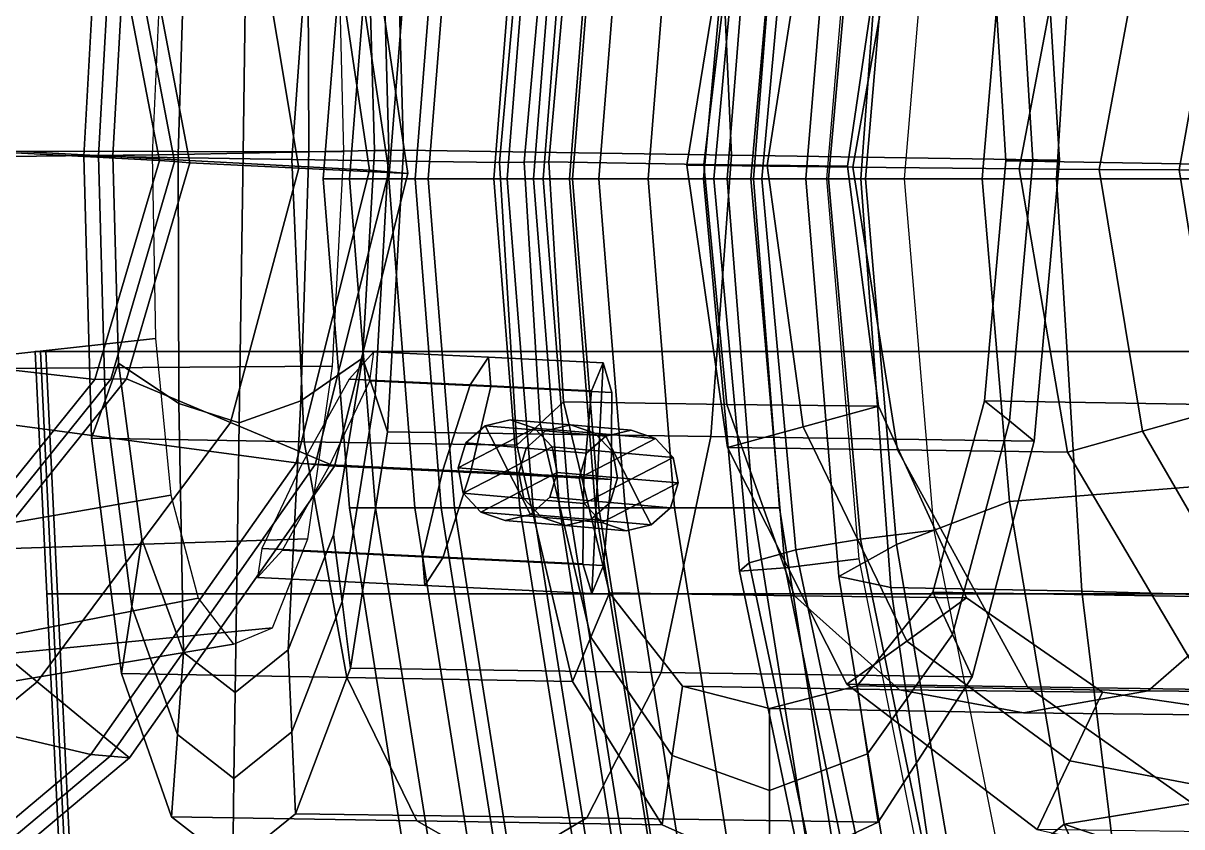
# Model space of a CAD drawing. Extents: x -1.38 to 1.31, y -1.39 to 1.48.
# Drawn here: x -0.3009 to -0.2022, y -0.0175 to 0.0509 of the extents above; entities that cross this region are included whole.
import ezdxf

# ---------------------------------------------------------------- set-up
doc = ezdxf.new("R2010")
doc.units = 0

msp = doc.modelspace()

# ---------------------------------------------------------------- linework, layer by layer
for points in [[(-0.180165, 0.073609, 0.807645), (-0.181969, 0.037657, 0.805383), (-0.212866, 0.037657, 0.843533), (-0.210719, 0.072723, 0.845269)], [(-0.226982, 0.072418, 0.881866), (-0.22953, 0.037657, 0.880645), (-0.234206, 0.037657, 0.919707), (-0.231417, 0.071494, 0.920303)], [(-0.226982, 0.072418, 0.881866), (-0.210719, 0.072723, 0.845269), (-0.212866, 0.037657, 0.843533), (-0.22953, 0.037657, 0.880645)], [(-0.23904, 0.070321, 0.966256), (-0.239875, 0.071038, 0.954531), (-0.242924, 0.037657, 0.954504), (-0.242053, 0.037657, 0.966466)], [(-0.235968, 0.070754, 0.949686), (-0.238909, 0.037657, 0.949596), (-0.242924, 0.037657, 0.954504), (-0.239875, 0.071038, 0.954531)], [(-0.226484, 0.068753, 0.963448), (-0.231417, 0.071494, 0.920303), (-0.234206, 0.037657, 0.919707), (-0.229136, 0.037657, 0.963704)], [(-0.23904, 0.070321, 0.966256), (-0.242053, 0.037657, 0.966466), (-0.237953, 0.037657, 0.977737), (-0.235067, 0.069213, 0.97728)], [(-0.235968, 0.070754, 0.949686), (-0.22969, 0.06997, 0.948282), (-0.23245, 0.037657, 0.948215), (-0.238909, 0.037657, 0.949596)], [(-0.229557, 0.06832, 0.980018), (-0.235067, 0.069213, 0.97728), (-0.237953, 0.037657, 0.977737), (-0.232281, 0.037657, 0.980573)], [(-0.229557, 0.06832, 0.980018), (-0.232281, 0.037657, 0.980573), (-0.225822, 0.037657, 0.979192), (-0.223279, 0.067536, 0.978614)], [(-0.226484, 0.068753, 0.963448), (-0.229136, 0.037657, 0.963704), (-0.219194, 0.037657, 1.010169), (-0.216868, 0.065103, 1.008946)], [(-0.273081, 0.065635, 0.886028), (-0.275302, 0.037657, 0.886028), (-0.273066, 0.037657, 0.892736), (-0.270845, 0.065635, 0.892736)], [(-0.273081, 0.065635, 0.886028), (-0.270845, 0.065635, 0.879319), (-0.273066, 0.037657, 0.879319), (-0.275302, 0.037657, 0.886028)], [(-0.264136, 0.065635, 0.894973), (-0.270845, 0.065635, 0.892736), (-0.273066, 0.037657, 0.892736), (-0.266358, 0.037657, 0.894973)], [(-0.264136, 0.065635, 0.877083), (-0.266358, 0.037657, 0.877083), (-0.273066, 0.037657, 0.879319), (-0.270845, 0.065635, 0.879319)], [(-0.2675, 0.065635, 0.844132), (-0.269721, 0.037657, 0.844132), (-0.267485, 0.037657, 0.850841), (-0.265263, 0.065635, 0.850841)], [(-0.2675, 0.065635, 0.844132), (-0.265263, 0.065635, 0.837424), (-0.267485, 0.037657, 0.837424), (-0.269721, 0.037657, 0.844132)], [(-0.258555, 0.065635, 0.835188), (-0.260776, 0.037657, 0.835188), (-0.267485, 0.037657, 0.837424), (-0.265263, 0.065635, 0.837424)], [(-0.258555, 0.065635, 0.853077), (-0.265263, 0.065635, 0.850841), (-0.267485, 0.037657, 0.850841), (-0.260776, 0.037657, 0.853077)], [(-0.264136, 0.065635, 0.894973), (-0.266358, 0.037657, 0.894973), (-0.259649, 0.037657, 0.892736), (-0.257428, 0.065635, 0.892736)], [(-0.264136, 0.065635, 0.877083), (-0.257428, 0.065635, 0.879319), (-0.259649, 0.037657, 0.879319), (-0.266358, 0.037657, 0.877083)], [(-0.258555, 0.065635, 0.835188), (-0.251846, 0.065635, 0.837424), (-0.254068, 0.037657, 0.837424), (-0.260776, 0.037657, 0.835188)], [(-0.258555, 0.065635, 0.853077), (-0.260776, 0.037657, 0.853077), (-0.254068, 0.037657, 0.850841), (-0.251846, 0.065635, 0.850841)], [(-0.255192, 0.065635, 0.886028), (-0.257428, 0.065635, 0.892736), (-0.259649, 0.037657, 0.892736), (-0.257413, 0.037657, 0.886028)], [(-0.255192, 0.065635, 0.886028), (-0.257413, 0.037657, 0.886028), (-0.259649, 0.037657, 0.879319), (-0.257428, 0.065635, 0.879319)], [(-0.254351, 0.065635, 0.805367), (-0.256573, 0.037657, 0.805367), (-0.254336, 0.037657, 0.812075), (-0.252115, 0.065635, 0.812075)], [(-0.254351, 0.065635, 0.805367), (-0.252115, 0.065635, 0.798658), (-0.254336, 0.037657, 0.798658), (-0.256573, 0.037657, 0.805367)], [(-0.245407, 0.065635, 0.814311), (-0.252115, 0.065635, 0.812075), (-0.254336, 0.037657, 0.812075), (-0.247628, 0.037657, 0.814312)], [(-0.245407, 0.065635, 0.796422), (-0.247628, 0.037657, 0.796422), (-0.254336, 0.037657, 0.798658), (-0.252115, 0.065635, 0.798658)], [(-0.24961, 0.065635, 0.844132), (-0.251846, 0.065635, 0.850841), (-0.254068, 0.037657, 0.850841), (-0.251832, 0.037657, 0.844132)], [(-0.24961, 0.065635, 0.844132), (-0.251832, 0.037657, 0.844132), (-0.254068, 0.037657, 0.837424), (-0.251846, 0.065635, 0.837424)], [(-0.245407, 0.065635, 0.814311), (-0.247628, 0.037657, 0.814312), (-0.240919, 0.037657, 0.812075), (-0.238698, 0.065635, 0.812075)], [(-0.245407, 0.065635, 0.796422), (-0.238698, 0.065635, 0.798658), (-0.240919, 0.037657, 0.798658), (-0.247628, 0.037657, 0.796422)], [(-0.236462, 0.065635, 0.805367), (-0.238698, 0.065635, 0.812075), (-0.240919, 0.037657, 0.812075), (-0.238683, 0.037657, 0.805367)], [(-0.236462, 0.065635, 0.805367), (-0.238683, 0.037657, 0.805367), (-0.240919, 0.037657, 0.798658), (-0.238698, 0.065635, 0.798658)], [(-0.197453, 0.063554, 0.991802), (-0.216868, 0.065103, 1.008946), (-0.219194, 0.037657, 1.010169), (-0.199677, 0.037657, 0.99284)], [(-0.307457, 0.062967, 1.431353), (-0.30526, 0.040216, 1.432549), (-0.271366, 0.038417, 1.399698), (-0.275163, 0.063821, 1.399008)], [(-0.276237, 0.063369, 1.196713), (-0.277985, 0.039322, 1.190814), (-0.295686, 0.039593, 1.19419), (-0.294341, 0.063619, 1.200153)], [(-0.293282, 0.060476, 1.206774), (-0.294341, 0.063619, 1.200153), (-0.295686, 0.039593, 1.19419), (-0.294447, 0.039617, 1.201597)], [(-0.281068, 0.060684, 1.369347), (-0.271892, 0.063532, 1.370366), (-0.268095, 0.038128, 1.371056), (-0.277381, 0.038575, 1.369991)], [(-0.276237, 0.063369, 1.196713), (-0.258134, 0.06312, 1.193273), (-0.260285, 0.039051, 1.187437), (-0.277985, 0.039322, 1.190814)], [(-0.273527, 0.063676, 1.384687), (-0.275163, 0.063821, 1.399008), (-0.271366, 0.038417, 1.399698), (-0.269731, 0.038272, 1.385377)], [(-0.273527, 0.063676, 1.384687), (-0.269731, 0.038272, 1.385377), (-0.268095, 0.038128, 1.371056), (-0.271892, 0.063532, 1.370366)], [(-0.2703, 0.060866, 1.344216), (-0.269706, 0.040091, 1.349556), (-0.268468, 0.040115, 1.356956), (-0.26915, 0.064043, 1.350805)], [(-0.241615, 0.063598, 1.345036), (-0.26915, 0.064043, 1.350805), (-0.268468, 0.040115, 1.356956), (-0.240542, 0.039684, 1.351065)], [(-0.241615, 0.063598, 1.345036), (-0.240542, 0.039684, 1.351065), (-0.212615, 0.039253, 1.345174), (-0.21408, 0.063152, 1.339267)], [(-0.216255, 0.061378, 1.329085), (-0.21408, 0.063152, 1.339267), (-0.212615, 0.039253, 1.345174), (-0.214899, 0.039225, 1.334358)], [(-0.287004, 0.060953, 1.244523), (-0.287666, 0.039748, 1.242383), (-0.282111, 0.039855, 1.275716), (-0.281798, 0.062807, 1.275615)], [(-0.276618, 0.06113, 1.306638), (-0.281798, 0.062807, 1.275615), (-0.282111, 0.039855, 1.275716), (-0.276533, 0.039961, 1.308959)], [(-0.256204, 0.061323, 1.203318), (-0.258193, 0.039082, 1.198194), (-0.260285, 0.039051, 1.187437), (-0.258134, 0.06312, 1.193273)], [(-0.225955, 0.062684, 1.174488), (-0.230203, 0.038673, 1.169847), (-0.244344, 0.038837, 1.181005), (-0.240431, 0.062825, 1.185893)], [(-0.23404, 0.06099, 1.193955), (-0.240431, 0.062825, 1.185893), (-0.244344, 0.038837, 1.181005), (-0.237505, 0.038798, 1.189611)], [(-0.225955, 0.062684, 1.174488), (-0.211479, 0.062544, 1.163083), (-0.216063, 0.03851, 1.158689), (-0.230203, 0.038673, 1.169847)], [(-0.205132, 0.060682, 1.171089), (-0.209245, 0.03847, 1.167268), (-0.216063, 0.03851, 1.158689), (-0.211479, 0.062544, 1.163083)], [(-0.256204, 0.061323, 1.203318), (-0.254274, 0.059526, 1.213363), (-0.256102, 0.039112, 1.20895), (-0.258193, 0.039082, 1.198194)], [(-0.216255, 0.061378, 1.329085), (-0.214899, 0.039225, 1.334358), (-0.217184, 0.039197, 1.323543), (-0.218431, 0.059605, 1.318902)], [(-0.293282, 0.060476, 1.206774), (-0.294447, 0.039617, 1.201597), (-0.293209, 0.039641, 1.209004), (-0.292223, 0.057333, 1.213396)], [(-0.287004, 0.060953, 1.244523), (-0.292223, 0.057333, 1.213396), (-0.293209, 0.039641, 1.209004), (-0.287666, 0.039748, 1.242383)], [(-0.281068, 0.060684, 1.369347), (-0.277381, 0.038575, 1.369991), (-0.286668, 0.039022, 1.368926), (-0.290245, 0.057836, 1.368327)], [(-0.276618, 0.06113, 1.306638), (-0.276533, 0.039961, 1.308959), (-0.270943, 0.040067, 1.342156), (-0.27145, 0.057688, 1.337627)], [(-0.2703, 0.060866, 1.344216), (-0.27145, 0.057688, 1.337627), (-0.270943, 0.040067, 1.342156), (-0.269706, 0.040091, 1.349556)], [(-0.23404, 0.06099, 1.193955), (-0.237505, 0.038798, 1.189611), (-0.230665, 0.038759, 1.198218), (-0.227649, 0.059155, 1.202016)], [(-0.205132, 0.060682, 1.171089), (-0.198785, 0.05882, 1.179096), (-0.202428, 0.038431, 1.175847), (-0.209245, 0.03847, 1.167268)], [(-0.24046, 0.059288, 1.208781), (-0.242895, 0.038884, 1.204651), (-0.256102, 0.039112, 1.20895), (-0.254274, 0.059526, 1.213363)], [(-0.24046, 0.059288, 1.208781), (-0.227649, 0.059155, 1.202016), (-0.230665, 0.038759, 1.198218), (-0.242895, 0.038884, 1.204651)], [(-0.189308, 0.05912, 1.307066), (-0.218431, 0.059605, 1.318902), (-0.217184, 0.039197, 1.323543), (-0.187354, 0.038701, 1.311368)], [(-0.320855, 0.058131, 1.417378), (-0.29291, 0.05833, 1.389386), (-0.289249, 0.039243, 1.389816), (-0.318637, 0.040803, 1.418313)], [(-0.301687, 0.058494, 1.3191), (-0.302143, 0.040021, 1.322662), (-0.273554, 0.039979, 1.319717), (-0.273992, 0.058211, 1.316529)], [(-0.291577, 0.058083, 1.378857), (-0.287958, 0.039133, 1.379371), (-0.289249, 0.039243, 1.389816), (-0.29291, 0.05833, 1.389386)], [(-0.18791, 0.058633, 1.167204), (-0.191888, 0.038244, 1.164407), (-0.202428, 0.038431, 1.175847), (-0.198785, 0.05882, 1.179096)], [(-0.291577, 0.058083, 1.378857), (-0.290245, 0.057836, 1.368327), (-0.286668, 0.039022, 1.368926), (-0.287958, 0.039133, 1.379371)], [(-0.304063, 0.056747, 1.232044), (-0.289148, 0.055334, 1.2319), (-0.289876, 0.039704, 1.228901), (-0.304646, 0.039549, 1.228671)], [(-0.322528, 0.023764, 1.417534), (-0.318637, 0.040803, 1.418313), (-0.289249, 0.039243, 1.389816), (-0.294747, 0.020598, 1.389557)], [(-0.309657, 0.017775, 1.431557), (-0.277613, 0.013496, 1.399236), (-0.271366, 0.038417, 1.399698), (-0.30526, 0.040216, 1.432549)], [(-0.305144, 0.022389, 1.232217), (-0.304646, 0.039549, 1.228671), (-0.289876, 0.039704, 1.228901), (-0.289593, 0.024094, 1.232075)], [(-0.302853, 0.021519, 1.319287), (-0.274511, 0.021733, 1.316732), (-0.273554, 0.039979, 1.319717), (-0.302143, 0.040021, 1.322662)], [(-0.293876, 0.018792, 1.207007), (-0.294447, 0.039617, 1.201597), (-0.295686, 0.039593, 1.19419), (-0.295025, 0.015607, 1.200421)], [(-0.276922, 0.015302, 1.196982), (-0.295025, 0.015607, 1.200421), (-0.295686, 0.039593, 1.19419), (-0.277985, 0.039322, 1.190814)], [(-0.293876, 0.018792, 1.207007), (-0.292727, 0.021978, 1.213593), (-0.293209, 0.039641, 1.209004), (-0.294447, 0.039617, 1.201597)], [(-0.287608, 0.018558, 1.24476), (-0.287666, 0.039748, 1.242383), (-0.293209, 0.039641, 1.209004), (-0.292727, 0.021978, 1.213593)], [(-0.287608, 0.018558, 1.24476), (-0.282452, 0.016904, 1.275872), (-0.282111, 0.039855, 1.275716), (-0.287666, 0.039748, 1.242383)], [(-0.277221, 0.018779, 1.306875), (-0.276533, 0.039961, 1.308959), (-0.282111, 0.039855, 1.275716), (-0.282452, 0.016904, 1.275872)], [(-0.277221, 0.018779, 1.306875), (-0.271952, 0.022418, 1.337824), (-0.270943, 0.040067, 1.342156), (-0.276533, 0.039961, 1.308959)], [(-0.270893, 0.019283, 1.344448), (-0.269706, 0.040091, 1.349556), (-0.270943, 0.040067, 1.342156), (-0.271952, 0.022418, 1.337824)], [(-0.270893, 0.019283, 1.344448), (-0.269833, 0.016148, 1.351072), (-0.268468, 0.040115, 1.356956), (-0.269706, 0.040091, 1.349556)], [(-0.242297, 0.015745, 1.345303), (-0.240542, 0.039684, 1.351065), (-0.268468, 0.040115, 1.356956), (-0.269833, 0.016148, 1.351072)], [(-0.242297, 0.015745, 1.345303), (-0.214761, 0.015341, 1.339535), (-0.212615, 0.039253, 1.345174), (-0.240542, 0.039684, 1.351065)], [(-0.293402, 0.02062, 1.379026), (-0.294747, 0.020598, 1.389557), (-0.289249, 0.039243, 1.389816), (-0.287958, 0.039133, 1.379371)], [(-0.293402, 0.02062, 1.379026), (-0.287958, 0.039133, 1.379371), (-0.286668, 0.039022, 1.368926), (-0.292056, 0.020641, 1.368496)], [(-0.283199, 0.016924, 1.369545), (-0.292056, 0.020641, 1.368496), (-0.286668, 0.039022, 1.368926), (-0.277381, 0.038575, 1.369991)], [(-0.283199, 0.016924, 1.369545), (-0.277381, 0.038575, 1.369991), (-0.268095, 0.038128, 1.371056), (-0.274342, 0.013207, 1.370594)], [(-0.276922, 0.015302, 1.196982), (-0.277985, 0.039322, 1.190814), (-0.260285, 0.039051, 1.187437), (-0.258819, 0.014998, 1.193542)], [(-0.256837, 0.016851, 1.203567), (-0.258819, 0.014998, 1.193542), (-0.260285, 0.039051, 1.187437), (-0.258193, 0.039082, 1.198194)], [(-0.256837, 0.016851, 1.203567), (-0.258193, 0.039082, 1.198194), (-0.256102, 0.039112, 1.20895), (-0.254855, 0.018704, 1.213591)], [(-0.240941, 0.018465, 1.208953), (-0.254855, 0.018704, 1.213591), (-0.256102, 0.039112, 1.20895), (-0.242895, 0.038884, 1.204651)], [(-0.226404, 0.014614, 1.174625), (-0.240879, 0.014809, 1.18603), (-0.244344, 0.038837, 1.181005), (-0.230203, 0.038673, 1.169847)], [(-0.234455, 0.01657, 1.194081), (-0.237505, 0.038798, 1.189611), (-0.244344, 0.038837, 1.181005), (-0.240879, 0.014809, 1.18603)], [(-0.240941, 0.018465, 1.208953), (-0.242895, 0.038884, 1.204651), (-0.230665, 0.038759, 1.198218), (-0.22803, 0.018331, 1.202132)], [(-0.234455, 0.01657, 1.194081), (-0.22803, 0.018331, 1.202132), (-0.230665, 0.038759, 1.198218), (-0.237505, 0.038798, 1.189611)], [(-0.226404, 0.014614, 1.174625), (-0.230203, 0.038673, 1.169847), (-0.216063, 0.03851, 1.158689), (-0.211929, 0.014419, 1.163221)], [(-0.216886, 0.017062, 1.329332), (-0.219012, 0.018783, 1.31913), (-0.217184, 0.039197, 1.323543), (-0.214899, 0.039225, 1.334358)], [(-0.189789, 0.018297, 1.307238), (-0.187354, 0.038701, 1.311368), (-0.217184, 0.039197, 1.323543), (-0.219012, 0.018783, 1.31913)], [(-0.216886, 0.017062, 1.329332), (-0.214899, 0.039225, 1.334358), (-0.212615, 0.039253, 1.345174), (-0.214761, 0.015341, 1.339535)], [(-0.205547, 0.016208, 1.171216), (-0.211929, 0.014419, 1.163221), (-0.216063, 0.03851, 1.158689), (-0.209245, 0.03847, 1.167268)], [(-0.275978, 0.013352, 1.384915), (-0.269731, 0.038272, 1.385377), (-0.271366, 0.038417, 1.399698), (-0.277613, 0.013496, 1.399236)], [(-0.275978, 0.013352, 1.384915), (-0.274342, 0.013207, 1.370594), (-0.268095, 0.038128, 1.371056), (-0.269731, 0.038272, 1.385377)], [(-0.273081, 0.009679, 0.886028), (-0.270845, 0.009679, 0.892736), (-0.273066, 0.037657, 0.892736), (-0.275302, 0.037657, 0.886028)], [(-0.273081, 0.009679, 0.886028), (-0.275302, 0.037657, 0.886028), (-0.273066, 0.037657, 0.879319), (-0.270845, 0.009679, 0.879319)], [(-0.264136, 0.009679, 0.894973), (-0.266358, 0.037657, 0.894973), (-0.273066, 0.037657, 0.892736), (-0.270845, 0.009679, 0.892736)], [(-0.264136, 0.009679, 0.877083), (-0.270845, 0.009679, 0.879319), (-0.273066, 0.037657, 0.879319), (-0.266358, 0.037657, 0.877083)], [(-0.2675, 0.009679, 0.844132), (-0.265263, 0.009679, 0.850841), (-0.267485, 0.037657, 0.850841), (-0.269721, 0.037657, 0.844132)], [(-0.2675, 0.009679, 0.844132), (-0.269721, 0.037657, 0.844132), (-0.267485, 0.037657, 0.837424), (-0.265263, 0.009679, 0.837424)], [(-0.258555, 0.009679, 0.835188), (-0.265263, 0.009679, 0.837424), (-0.267485, 0.037657, 0.837424), (-0.260776, 0.037657, 0.835188)], [(-0.258555, 0.009679, 0.853077), (-0.260776, 0.037657, 0.853077), (-0.267485, 0.037657, 0.850841), (-0.265263, 0.009679, 0.850841)], [(-0.264136, 0.009679, 0.894973), (-0.257428, 0.009679, 0.892736), (-0.259649, 0.037657, 0.892736), (-0.266358, 0.037657, 0.894973)], [(-0.264136, 0.009679, 0.877083), (-0.266358, 0.037657, 0.877083), (-0.259649, 0.037657, 0.879319), (-0.257428, 0.009679, 0.879319)], [(-0.258555, 0.009679, 0.835188), (-0.260776, 0.037657, 0.835188), (-0.254068, 0.037657, 0.837424), (-0.251846, 0.009679, 0.837424)], [(-0.258555, 0.009679, 0.853077), (-0.251846, 0.009679, 0.850841), (-0.254068, 0.037657, 0.850841), (-0.260776, 0.037657, 0.853077)], [(-0.255192, 0.009679, 0.886028), (-0.257428, 0.009679, 0.879319), (-0.259649, 0.037657, 0.879319), (-0.257413, 0.037657, 0.886028)], [(-0.255192, 0.009679, 0.886028), (-0.257413, 0.037657, 0.886028), (-0.259649, 0.037657, 0.892736), (-0.257428, 0.009679, 0.892736)], [(-0.254351, 0.009679, 0.805367), (-0.252115, 0.009679, 0.812075), (-0.254336, 0.037657, 0.812075), (-0.256573, 0.037657, 0.805367)], [(-0.254351, 0.009679, 0.805367), (-0.256573, 0.037657, 0.805367), (-0.254336, 0.037657, 0.798658), (-0.252115, 0.009679, 0.798658)], [(-0.245407, 0.009679, 0.814312), (-0.247628, 0.037657, 0.814312), (-0.254336, 0.037657, 0.812075), (-0.252115, 0.009679, 0.812075)], [(-0.245407, 0.009679, 0.796422), (-0.252115, 0.009679, 0.798658), (-0.254336, 0.037657, 0.798658), (-0.247628, 0.037657, 0.796422)], [(-0.24961, 0.009679, 0.844132), (-0.251846, 0.009679, 0.837424), (-0.254068, 0.037657, 0.837424), (-0.251832, 0.037657, 0.844132)], [(-0.24961, 0.009679, 0.844132), (-0.251832, 0.037657, 0.844132), (-0.254068, 0.037657, 0.850841), (-0.251846, 0.009679, 0.850841)], [(-0.245407, 0.009679, 0.814312), (-0.238698, 0.009679, 0.812075), (-0.240919, 0.037657, 0.812075), (-0.247628, 0.037657, 0.814312)], [(-0.245407, 0.009679, 0.796422), (-0.247628, 0.037657, 0.796422), (-0.240919, 0.037657, 0.798658), (-0.238698, 0.009679, 0.798658)], [(-0.23904, 0.004992, 0.966256), (-0.242053, 0.037657, 0.966466), (-0.242924, 0.037657, 0.954504), (-0.239875, 0.004276, 0.954531)], [(-0.235968, 0.00456, 0.949686), (-0.239875, 0.004276, 0.954531), (-0.242924, 0.037657, 0.954504), (-0.238909, 0.037657, 0.949596)], [(-0.23904, 0.004992, 0.966256), (-0.235067, 0.006101, 0.97728), (-0.237953, 0.037657, 0.977737), (-0.242053, 0.037657, 0.966466)], [(-0.236462, 0.009679, 0.805367), (-0.238698, 0.009679, 0.798658), (-0.240919, 0.037657, 0.798658), (-0.238683, 0.037657, 0.805367)], [(-0.236462, 0.009679, 0.805367), (-0.238683, 0.037657, 0.805367), (-0.240919, 0.037657, 0.812075), (-0.238698, 0.009679, 0.812075)], [(-0.235968, 0.00456, 0.949686), (-0.238909, 0.037657, 0.949596), (-0.23245, 0.037657, 0.948215), (-0.22969, 0.005344, 0.948282)], [(-0.229557, 0.006993, 0.980018), (-0.232281, 0.037657, 0.980573), (-0.237953, 0.037657, 0.977737), (-0.235067, 0.006101, 0.97728)], [(-0.226484, 0.00656, 0.963448), (-0.229136, 0.037657, 0.963704), (-0.234206, 0.037657, 0.919707), (-0.231417, 0.003819, 0.920303)], [(-0.226982, 0.002895, 0.881866), (-0.231417, 0.003819, 0.920303), (-0.234206, 0.037657, 0.919707), (-0.22953, 0.037657, 0.880645)], [(-0.229557, 0.006993, 0.980018), (-0.223279, 0.007777, 0.978614), (-0.225822, 0.037657, 0.979192), (-0.232281, 0.037657, 0.980573)], [(-0.226982, 0.002895, 0.881866), (-0.22953, 0.037657, 0.880645), (-0.212866, 0.037657, 0.843533), (-0.210719, 0.00259, 0.845269)], [(-0.226484, 0.00656, 0.963448), (-0.216868, 0.01021, 1.008946), (-0.219194, 0.037657, 1.010169), (-0.229136, 0.037657, 0.963704)], [(-0.197453, 0.01176, 0.991802), (-0.199677, 0.037657, 0.99284), (-0.219194, 0.037657, 1.010169), (-0.216868, 0.01021, 1.008946)], [(-0.180165, 0.001705, 0.807645), (-0.210719, 0.00259, 0.845269), (-0.212866, 0.037657, 0.843533), (-0.181969, 0.037657, 0.805383)], [(-0.205547, 0.016208, 1.171216), (-0.209245, 0.03847, 1.167268), (-0.202428, 0.038431, 1.175847), (-0.199166, 0.017996, 1.179212)], [(-0.188217, 0.017808, 1.167273), (-0.199166, 0.017996, 1.179212), (-0.202428, 0.038431, 1.175847), (-0.191888, 0.038244, 1.164407)], [(-0.322528, 0.023764, 1.417534), (-0.294747, 0.020598, 1.389557), (-0.310433, 0.001151, 1.386393), (-0.334552, 0.005878, 1.414437)], [(-0.305144, 0.022389, 1.232217), (-0.289593, 0.024094, 1.232075), (-0.288288, 0.010764, 1.240863), (-0.305436, 0.007765, 1.241838)], [(-0.178447, 0.002342, 0.747463), (-0.29883, 0.002342, 0.762904), (-0.299823, 0.022985, 0.76104), (-0.179075, 0.022985, 0.745491)], [(-0.298386, 0.002342, 0.770897), (-0.299379, 0.022985, 0.769033), (-0.299823, 0.022985, 0.76104), (-0.29883, 0.002342, 0.762904)], [(-0.178631, 0.022985, 0.753484), (-0.179075, 0.022985, 0.745491), (-0.299823, 0.022985, 0.76104), (-0.299379, 0.022985, 0.769033)], [(-0.298386, 0.002342, 0.770897), (-0.297942, 0.002342, 0.77889), (-0.298935, 0.022985, 0.777026), (-0.299379, 0.022985, 0.769033)], [(-0.178631, 0.022985, 0.753484), (-0.299379, 0.022985, 0.769033), (-0.298935, 0.022985, 0.777026), (-0.178187, 0.022985, 0.761477)], [(-0.177559, 0.002342, 0.763449), (-0.178187, 0.022985, 0.761477), (-0.298935, 0.022985, 0.777026), (-0.297942, 0.002342, 0.77889)], [(-0.261231, 0.022488, 1.386631), (-0.270985, 0.022958, 1.385459), (-0.2731, 0.020632, 1.39266), (-0.262787, 0.020135, 1.393899)], [(-0.261231, 0.022488, 1.386631), (-0.261034, 0.019984, 1.379252), (-0.271347, 0.02048, 1.378012), (-0.270985, 0.022958, 1.385459)], [(-0.302853, 0.021519, 1.319287), (-0.303674, 0.006143, 1.30937), (-0.276618, 0.007039, 1.307231), (-0.274511, 0.021733, 1.316732)], [(-0.293876, 0.018792, 1.207007), (-0.291614, 0.001285, 1.222342), (-0.290735, 0.007003, 1.227083), (-0.292727, 0.021978, 1.213593)], [(-0.287608, 0.018558, 1.24476), (-0.292727, 0.021978, 1.213593), (-0.290735, 0.007003, 1.227083), (-0.287191, -0.002624, 1.249394)], [(-0.277221, 0.018779, 1.306875), (-0.278295, -0.002411, 1.302588), (-0.274422, 0.007379, 1.324633), (-0.271952, 0.022418, 1.337824)], [(-0.270893, 0.019283, 1.344448), (-0.271952, 0.022418, 1.337824), (-0.274422, 0.007379, 1.324633), (-0.273702, 0.001704, 1.329455)], [(-0.261231, 0.022488, 1.386631), (-0.262787, 0.020135, 1.393899), (-0.252474, 0.019639, 1.395138), (-0.251478, 0.022019, 1.387804)], [(-0.261231, 0.022488, 1.386631), (-0.251478, 0.022019, 1.387804), (-0.250721, 0.019487, 1.380491), (-0.261034, 0.019984, 1.379252)], [(-0.251956, 0.012195, 1.387848), (-0.251478, 0.022019, 1.387804), (-0.252474, 0.019639, 1.395138), (-0.253125, 0.012297, 1.397613)], [(-0.251956, 0.012195, 1.387848), (-0.250787, 0.012094, 1.378083), (-0.250721, 0.019487, 1.380491), (-0.251478, 0.022019, 1.387804)], [(-0.293402, 0.02062, 1.379026), (-0.308986, 0.001253, 1.375613), (-0.310433, 0.001151, 1.386393), (-0.294747, 0.020598, 1.389557)], [(-0.293402, 0.02062, 1.379026), (-0.292056, 0.020641, 1.368496), (-0.30754, 0.001355, 1.364832), (-0.308986, 0.001253, 1.375613)], [(-0.283199, 0.016924, 1.369545), (-0.299673, -0.005121, 1.365796), (-0.30754, 0.001355, 1.364832), (-0.292056, 0.020641, 1.368496)], [(-0.265116, 0.012874, 1.396172), (-0.262787, 0.020135, 1.393899), (-0.2731, 0.020632, 1.39266), (-0.277108, 0.013451, 1.394731)], [(-0.262779, 0.012672, 1.376642), (-0.274771, 0.013249, 1.375201), (-0.271347, 0.02048, 1.378012), (-0.261034, 0.019984, 1.379252)], [(-0.265116, 0.012874, 1.396172), (-0.253125, 0.012297, 1.397613), (-0.252474, 0.019639, 1.395138), (-0.262787, 0.020135, 1.393899)], [(-0.262779, 0.012672, 1.376642), (-0.261034, 0.019984, 1.379252), (-0.250721, 0.019487, 1.380491), (-0.250787, 0.012094, 1.378083)], [(-0.293876, 0.018792, 1.207007), (-0.295025, 0.015607, 1.200421), (-0.292493, -0.004433, 1.217602), (-0.291614, 0.001285, 1.222342)], [(-0.277221, 0.018779, 1.306875), (-0.282452, 0.016904, 1.275872), (-0.282807, -0.006047, 1.276054), (-0.278295, -0.002411, 1.302588)], [(-0.270893, 0.019283, 1.344448), (-0.273702, 0.001704, 1.329455), (-0.272982, -0.003971, 1.334277), (-0.269833, 0.016148, 1.351072)], [(-0.216886, 0.017062, 1.329332), (-0.221731, -0.001106, 1.315173), (-0.223406, 0.00251, 1.306966), (-0.219012, 0.018783, 1.31913)], [(-0.189789, 0.018297, 1.307238), (-0.219012, 0.018783, 1.31913), (-0.223406, 0.00251, 1.306966), (-0.19592, 0.002051, 1.295894)], [(-0.309657, 0.017775, 1.431557), (-0.322839, -0.004823, 1.427759), (-0.295077, -0.011307, 1.395401), (-0.277613, 0.013496, 1.399236)], [(-0.287608, 0.018558, 1.24476), (-0.287191, -0.002624, 1.249394), (-0.282807, -0.006047, 1.276054), (-0.282452, 0.016904, 1.275872)], [(-0.256837, 0.016851, 1.203567), (-0.254855, 0.018704, 1.213591), (-0.250925, 0.002449, 1.225937), (-0.252509, -0.001326, 1.218127)], [(-0.240941, 0.018465, 1.208953), (-0.235193, 0.002181, 1.220434), (-0.250925, 0.002449, 1.225937), (-0.254855, 0.018704, 1.213591)], [(-0.240941, 0.018465, 1.208953), (-0.22803, 0.018331, 1.202132), (-0.220533, 0.002024, 1.212618), (-0.235193, 0.002181, 1.220434)], [(-0.234455, 0.01657, 1.194081), (-0.225621, -0.00166, 1.206281), (-0.220533, 0.002024, 1.212618), (-0.22803, 0.018331, 1.202132)], [(-0.205547, 0.016208, 1.171216), (-0.199166, 0.017996, 1.179212), (-0.189972, 0.001669, 1.188211), (-0.194977, -0.002056, 1.18198)], [(-0.283199, 0.016924, 1.369545), (-0.274342, 0.013207, 1.370594), (-0.291806, -0.011596, 1.36676), (-0.299673, -0.005121, 1.365796)], [(-0.256376, 0.016216, 1.415236), (-0.261518, 0.016661, 1.458201), (-0.259382, 0.017172, 1.458451), (-0.254241, 0.016727, 1.415486)], [(-0.260555, 0.014774, 1.458335), (-0.257307, 0.016459, 1.458707), (-0.259382, 0.017172, 1.458451), (-0.261518, 0.016661, 1.458201)], [(-0.252165, 0.016014, 1.415742), (-0.254241, 0.016727, 1.415486), (-0.259382, 0.017172, 1.458451), (-0.257307, 0.016459, 1.458707)], [(-0.256837, 0.016851, 1.203567), (-0.252509, -0.001326, 1.218127), (-0.254092, -0.005102, 1.210317), (-0.258819, 0.014998, 1.193542)], [(-0.216886, 0.017062, 1.329332), (-0.214761, 0.015341, 1.339535), (-0.220057, -0.004722, 1.32338), (-0.221731, -0.001106, 1.315173)], [(-0.242297, 0.015745, 1.345303), (-0.269833, 0.016148, 1.351072), (-0.272982, -0.003971, 1.334277), (-0.246519, -0.004347, 1.328829)], [(-0.260555, 0.014774, 1.458335), (-0.261518, 0.016661, 1.458201), (-0.263172, 0.015207, 1.458018), (-0.263802, 0.01309, 1.457964)], [(-0.256376, 0.016216, 1.415236), (-0.25803, 0.014762, 1.415053), (-0.263172, 0.015207, 1.458018), (-0.261518, 0.016661, 1.458201)], [(-0.260555, 0.014774, 1.458335), (-0.259591, 0.012887, 1.45847), (-0.255802, 0.014852, 1.458903), (-0.257307, 0.016459, 1.458707)], [(-0.256376, 0.016216, 1.415236), (-0.251234, 0.015772, 1.37227), (-0.252888, 0.014317, 1.372087), (-0.25803, 0.014762, 1.415053)], [(-0.252165, 0.016014, 1.415742), (-0.257307, 0.016459, 1.458707), (-0.255802, 0.014852, 1.458903), (-0.25066, 0.014407, 1.415938)], [(-0.256376, 0.016216, 1.415236), (-0.254241, 0.016727, 1.415486), (-0.249099, 0.016282, 1.372521), (-0.251234, 0.015772, 1.37227)], [(-0.252165, 0.016014, 1.415742), (-0.247023, 0.015569, 1.372776), (-0.249099, 0.016282, 1.372521), (-0.254241, 0.016727, 1.415486)], [(-0.252165, 0.016014, 1.415742), (-0.25066, 0.014407, 1.415938), (-0.245518, 0.013962, 1.372973), (-0.247023, 0.015569, 1.372776)], [(-0.250271, 0.013884, 1.372405), (-0.251234, 0.015772, 1.37227), (-0.249099, 0.016282, 1.372521), (-0.247023, 0.015569, 1.372776)], [(-0.234455, 0.01657, 1.194081), (-0.240879, 0.014809, 1.18603), (-0.23071, -0.005344, 1.199944), (-0.225621, -0.00166, 1.206281)], [(-0.205547, 0.016208, 1.171216), (-0.194977, -0.002056, 1.18198), (-0.199982, -0.005782, 1.175748), (-0.211929, 0.014419, 1.163221)], [(-0.276922, 0.015302, 1.196982), (-0.273293, -0.004767, 1.213959), (-0.292493, -0.004433, 1.217602), (-0.295025, 0.015607, 1.200421)], [(-0.276922, 0.015302, 1.196982), (-0.258819, 0.014998, 1.193542), (-0.254092, -0.005102, 1.210317), (-0.273293, -0.004767, 1.213959)], [(-0.25866, 0.012645, 1.414999), (-0.263802, 0.01309, 1.457964), (-0.263172, 0.015207, 1.458018), (-0.25803, 0.014762, 1.415053)], [(-0.258628, 0.011, 1.458605), (-0.25538, 0.012684, 1.458976), (-0.255802, 0.014852, 1.458903), (-0.259591, 0.012887, 1.45847)], [(-0.250238, 0.012239, 1.416011), (-0.25066, 0.014407, 1.415938), (-0.255802, 0.014852, 1.458903), (-0.25538, 0.012684, 1.458976)], [(-0.250271, 0.013884, 1.372405), (-0.253519, 0.0122, 1.372034), (-0.252888, 0.014317, 1.372087), (-0.251234, 0.015772, 1.37227)], [(-0.250271, 0.013884, 1.372405), (-0.247023, 0.015569, 1.372776), (-0.245518, 0.013962, 1.372973), (-0.249307, 0.011997, 1.37254)], [(-0.242297, 0.015745, 1.345303), (-0.246519, -0.004347, 1.328829), (-0.220057, -0.004722, 1.32338), (-0.214761, 0.015341, 1.339535)], [(-0.226404, 0.014614, 1.174625), (-0.215346, -0.005563, 1.187846), (-0.23071, -0.005344, 1.199944), (-0.240879, 0.014809, 1.18603)], [(-0.260555, 0.014774, 1.458335), (-0.263802, 0.01309, 1.457964), (-0.26338, 0.010922, 1.458037), (-0.259591, 0.012887, 1.45847)], [(-0.25866, 0.012645, 1.414999), (-0.25803, 0.014762, 1.415053), (-0.252888, 0.014317, 1.372087), (-0.253519, 0.0122, 1.372034)], [(-0.250271, 0.013884, 1.372405), (-0.249307, 0.011997, 1.37254), (-0.253096, 0.010032, 1.372107), (-0.253519, 0.0122, 1.372034)], [(-0.250238, 0.012239, 1.416011), (-0.245096, 0.011794, 1.373046), (-0.245518, 0.013962, 1.372973), (-0.25066, 0.014407, 1.415938)], [(-0.248344, 0.01011, 1.372675), (-0.249307, 0.011997, 1.37254), (-0.245518, 0.013962, 1.372973), (-0.245096, 0.011794, 1.373046)], [(-0.226404, 0.014614, 1.174625), (-0.211929, 0.014419, 1.163221), (-0.199982, -0.005782, 1.175748), (-0.215346, -0.005563, 1.187846)], [(-0.275978, 0.013352, 1.384915), (-0.277613, 0.013496, 1.399236), (-0.295077, -0.011307, 1.395401), (-0.293442, -0.011452, 1.381081)], [(-0.275978, 0.013352, 1.384915), (-0.293442, -0.011452, 1.381081), (-0.291806, -0.011596, 1.36676), (-0.274342, 0.013207, 1.370594)], [(-0.265116, 0.012874, 1.396172), (-0.277108, 0.013451, 1.394731), (-0.280532, 0.00622, 1.391919), (-0.266861, 0.005562, 1.393562)], [(-0.262779, 0.012672, 1.376642), (-0.265109, 0.00541, 1.378915), (-0.278779, 0.006069, 1.377272), (-0.274771, 0.013249, 1.375201)], [(-0.265116, 0.012874, 1.396172), (-0.266861, 0.005562, 1.393562), (-0.253191, 0.004904, 1.395205), (-0.253125, 0.012297, 1.397613)], [(-0.25866, 0.012645, 1.414999), (-0.258238, 0.010477, 1.415072), (-0.26338, 0.010922, 1.458037), (-0.263802, 0.01309, 1.457964)], [(-0.258628, 0.011, 1.458605), (-0.259591, 0.012887, 1.45847), (-0.26338, 0.010922, 1.458037), (-0.261876, 0.009315, 1.458234)], [(-0.262779, 0.012672, 1.376642), (-0.250787, 0.012094, 1.378083), (-0.251438, 0.004752, 1.380558), (-0.265109, 0.00541, 1.378915)], [(-0.25866, 0.012645, 1.414999), (-0.253519, 0.0122, 1.372034), (-0.253096, 0.010032, 1.372107), (-0.258238, 0.010477, 1.415072)], [(-0.258628, 0.011, 1.458605), (-0.257664, 0.009113, 1.45874), (-0.256011, 0.010567, 1.458923), (-0.25538, 0.012684, 1.458976)], [(-0.250238, 0.012239, 1.416011), (-0.25538, 0.012684, 1.458976), (-0.256011, 0.010567, 1.458923), (-0.250869, 0.010122, 1.415958)], [(-0.251956, 0.012195, 1.387848), (-0.253125, 0.012297, 1.397613), (-0.253191, 0.004904, 1.395205), (-0.252434, 0.002372, 1.387892)], [(-0.248344, 0.01011, 1.372675), (-0.251592, 0.008426, 1.372304), (-0.253096, 0.010032, 1.372107), (-0.249307, 0.011997, 1.37254)], [(-0.251956, 0.012195, 1.387848), (-0.252434, 0.002372, 1.387892), (-0.251438, 0.004752, 1.380558), (-0.250787, 0.012094, 1.378083)], [(-0.250238, 0.012239, 1.416011), (-0.250869, 0.010122, 1.415958), (-0.245727, 0.009677, 1.372993), (-0.245096, 0.011794, 1.373046)], [(-0.256734, 0.008871, 1.415269), (-0.261876, 0.009315, 1.458234), (-0.26338, 0.010922, 1.458037), (-0.258238, 0.010477, 1.415072)], [(-0.258628, 0.011, 1.458605), (-0.261876, 0.009315, 1.458234), (-0.2598, 0.008602, 1.45849), (-0.257664, 0.009113, 1.45874)], [(-0.248344, 0.01011, 1.372675), (-0.245096, 0.011794, 1.373046), (-0.245727, 0.009677, 1.372993), (-0.247381, 0.008223, 1.37281)], [(-0.197453, 0.01176, 0.991802), (-0.216868, 0.01021, 1.008946), (-0.212217, -0.017236, 1.006501), (-0.193006, -0.014137, 0.989726)], [(-0.305401, -0.001825, 1.256689), (-0.305436, 0.007765, 1.241838), (-0.288288, 0.010764, 1.240863), (-0.285947, 0.001972, 1.254707)], [(-0.256734, 0.008871, 1.415269), (-0.258238, 0.010477, 1.415072), (-0.253096, 0.010032, 1.372107), (-0.251592, 0.008426, 1.372304)], [(-0.252523, 0.008668, 1.415775), (-0.250869, 0.010122, 1.415958), (-0.256011, 0.010567, 1.458923), (-0.257664, 0.009113, 1.45874)], [(-0.252523, 0.008668, 1.415775), (-0.247381, 0.008223, 1.37281), (-0.245727, 0.009677, 1.372993), (-0.250869, 0.010122, 1.415958)], [(-0.248344, 0.01011, 1.372675), (-0.247381, 0.008223, 1.37281), (-0.249516, 0.007712, 1.372559), (-0.251592, 0.008426, 1.372304)], [(-0.226484, 0.00656, 0.963448), (-0.221181, -0.024536, 0.962937), (-0.212217, -0.017236, 1.006501), (-0.216868, 0.01021, 1.008946)], [(-0.273081, 0.009679, 0.886028), (-0.270845, 0.009679, 0.879319), (-0.266402, -0.018299, 0.879319), (-0.268638, -0.018299, 0.886028)], [(-0.273081, 0.009679, 0.886028), (-0.268638, -0.018299, 0.886028), (-0.266402, -0.018299, 0.892736), (-0.270845, 0.009679, 0.892736)], [(-0.264136, 0.009679, 0.894973), (-0.270845, 0.009679, 0.892736), (-0.266402, -0.018299, 0.892736), (-0.259694, -0.018299, 0.894973)], [(-0.264136, 0.009679, 0.877083), (-0.259694, -0.018299, 0.877083), (-0.266402, -0.018299, 0.879319), (-0.270845, 0.009679, 0.879319)], [(-0.2675, 0.009679, 0.844132), (-0.265263, 0.009679, 0.837424), (-0.260821, -0.018299, 0.837424), (-0.263057, -0.018299, 0.844132)], [(-0.2675, 0.009679, 0.844132), (-0.263057, -0.018299, 0.844132), (-0.260821, -0.018299, 0.850841), (-0.265263, 0.009679, 0.850841)], [(-0.258555, 0.009679, 0.835188), (-0.254112, -0.018299, 0.835188), (-0.260821, -0.018299, 0.837424), (-0.265263, 0.009679, 0.837424)], [(-0.258555, 0.009679, 0.853077), (-0.265263, 0.009679, 0.850841), (-0.260821, -0.018299, 0.850841), (-0.254112, -0.018299, 0.853077)], [(-0.264136, 0.009679, 0.894973), (-0.259694, -0.018299, 0.894973), (-0.252985, -0.018299, 0.892736), (-0.257428, 0.009679, 0.892736)], [(-0.264136, 0.009679, 0.877083), (-0.257428, 0.009679, 0.879319), (-0.252985, -0.018299, 0.879319), (-0.259694, -0.018299, 0.877083)], [(-0.256734, 0.008871, 1.415269), (-0.254658, 0.008157, 1.415525), (-0.2598, 0.008602, 1.45849), (-0.261876, 0.009315, 1.458234)], [(-0.252523, 0.008668, 1.415775), (-0.257664, 0.009113, 1.45874), (-0.2598, 0.008602, 1.45849), (-0.254658, 0.008157, 1.415525)], [(-0.258555, 0.009679, 0.835188), (-0.251846, 0.009679, 0.837424), (-0.247404, -0.018299, 0.837424), (-0.254112, -0.018299, 0.835188)], [(-0.258555, 0.009679, 0.853077), (-0.254112, -0.018299, 0.853077), (-0.247404, -0.018299, 0.850841), (-0.251846, 0.009679, 0.850841)], [(-0.255192, 0.009679, 0.886028), (-0.257428, 0.009679, 0.892736), (-0.252985, -0.018299, 0.892736), (-0.250749, -0.018299, 0.886028)], [(-0.255192, 0.009679, 0.886028), (-0.250749, -0.018299, 0.886028), (-0.252985, -0.018299, 0.879319), (-0.257428, 0.009679, 0.879319)], [(-0.254351, 0.009679, 0.805367), (-0.252115, 0.009679, 0.798658), (-0.247673, -0.018299, 0.798658), (-0.249909, -0.018299, 0.805367)], [(-0.254351, 0.009679, 0.805367), (-0.249909, -0.018299, 0.805367), (-0.247673, -0.018299, 0.812075), (-0.252115, 0.009679, 0.812075)], [(-0.245407, 0.009679, 0.814312), (-0.252115, 0.009679, 0.812075), (-0.247673, -0.018299, 0.812075), (-0.240964, -0.018299, 0.814311)], [(-0.245407, 0.009679, 0.796422), (-0.240964, -0.018299, 0.796422), (-0.247673, -0.018299, 0.798658), (-0.252115, 0.009679, 0.798658)], [(-0.24961, 0.009679, 0.844132), (-0.251846, 0.009679, 0.850841), (-0.247404, -0.018299, 0.850841), (-0.245168, -0.018299, 0.844132)], [(-0.24961, 0.009679, 0.844132), (-0.245168, -0.018299, 0.844132), (-0.247404, -0.018299, 0.837424), (-0.251846, 0.009679, 0.837424)], [(-0.245407, 0.009679, 0.814312), (-0.240964, -0.018299, 0.814311), (-0.234256, -0.018299, 0.812075), (-0.238698, 0.009679, 0.812075)], [(-0.245407, 0.009679, 0.796422), (-0.238698, 0.009679, 0.798658), (-0.234256, -0.018299, 0.798658), (-0.240964, -0.018299, 0.796422)], [(-0.236462, 0.009679, 0.805367), (-0.238698, 0.009679, 0.812075), (-0.234256, -0.018299, 0.812075), (-0.23202, -0.018299, 0.805367)], [(-0.236462, 0.009679, 0.805367), (-0.23202, -0.018299, 0.805367), (-0.234256, -0.018299, 0.798658), (-0.238698, 0.009679, 0.798658)], [(-0.256734, 0.008871, 1.415269), (-0.251592, 0.008426, 1.372304), (-0.249516, 0.007712, 1.372559), (-0.254658, 0.008157, 1.415525)], [(-0.252523, 0.008668, 1.415775), (-0.254658, 0.008157, 1.415525), (-0.249516, 0.007712, 1.372559), (-0.247381, 0.008223, 1.37281)], [(-0.304451, -0.002949, 1.293301), (-0.279628, -0.000535, 1.29087), (-0.276618, 0.007039, 1.307231), (-0.303674, 0.006143, 1.30937)], [(-0.287707, -0.009621, 1.24694), (-0.287191, -0.002624, 1.249394), (-0.290735, 0.007003, 1.227083), (-0.291614, 0.001285, 1.222342)], [(-0.277974, -0.009384, 1.305142), (-0.273702, 0.001704, 1.329455), (-0.274422, 0.007379, 1.324633), (-0.278295, -0.002411, 1.302588)], [(-0.229557, 0.006993, 0.980018), (-0.235067, 0.006101, 0.97728), (-0.229134, -0.022121, 0.976451), (-0.223882, -0.020551, 0.979004)], [(-0.229557, 0.006993, 0.980018), (-0.223882, -0.020551, 0.979004), (-0.217899, -0.019117, 0.977557), (-0.223279, 0.007777, 0.978614)], [(-0.266664, 0.003057, 1.386183), (-0.266861, 0.005562, 1.393562), (-0.280532, 0.00622, 1.391919), (-0.280894, 0.003742, 1.384472)], [(-0.266664, 0.003057, 1.386183), (-0.280894, 0.003742, 1.384472), (-0.278779, 0.006069, 1.377272), (-0.265109, 0.00541, 1.378915)], [(-0.23904, 0.004992, 0.966256), (-0.232926, -0.023962, 0.965896), (-0.229134, -0.022121, 0.976451), (-0.235067, 0.006101, 0.97728)], [(-0.226484, 0.00656, 0.963448), (-0.231417, 0.003819, 0.920303), (-0.225839, -0.030019, 0.921497), (-0.221181, -0.024536, 0.962937)], [(-0.266664, 0.003057, 1.386183), (-0.252434, 0.002372, 1.387892), (-0.253191, 0.004904, 1.395205), (-0.266861, 0.005562, 1.393562)], [(-0.266664, 0.003057, 1.386183), (-0.265109, 0.00541, 1.378915), (-0.251438, 0.004752, 1.380558), (-0.252434, 0.002372, 1.387892)], [(-0.23904, 0.004992, 0.966256), (-0.239875, 0.004276, 0.954531), (-0.233727, -0.025086, 0.954617), (-0.232926, -0.023962, 0.965896)], [(-0.235968, 0.00456, 0.949686), (-0.22969, 0.005344, 0.948282), (-0.224023, -0.023071, 0.948445), (-0.230006, -0.024505, 0.949893)], [(-0.235968, 0.00456, 0.949686), (-0.230006, -0.024505, 0.949893), (-0.233727, -0.025086, 0.954617), (-0.239875, 0.004276, 0.954531)], [(-0.226982, 0.002895, 0.881866), (-0.221885, -0.031866, 0.884306), (-0.225839, -0.030019, 0.921497), (-0.231417, 0.003819, 0.920303)], [(-0.178447, 0.002342, 0.747463), (-0.177819, -0.0183, 0.749435), (-0.297837, -0.0183, 0.764768), (-0.29883, 0.002342, 0.762904)], [(-0.298386, 0.002342, 0.770897), (-0.29883, 0.002342, 0.762904), (-0.297837, -0.0183, 0.764768), (-0.297393, -0.0183, 0.772761)], [(-0.298386, 0.002342, 0.770897), (-0.297393, -0.0183, 0.772761), (-0.296949, -0.0183, 0.780754), (-0.297942, 0.002342, 0.77889)], [(-0.177559, 0.002342, 0.763449), (-0.297942, 0.002342, 0.77889), (-0.296949, -0.0183, 0.780754), (-0.176931, -0.0183, 0.76542)], [(-0.245581, -0.011409, 1.240564), (-0.252509, -0.001326, 1.218127), (-0.250925, 0.002449, 1.225937), (-0.244702, -0.005507, 1.244638)], [(-0.226245, -0.00582, 1.237842), (-0.244702, -0.005507, 1.244638), (-0.250925, 0.002449, 1.225937), (-0.235193, 0.002181, 1.220434)], [(-0.226245, -0.00582, 1.237842), (-0.235193, 0.002181, 1.220434), (-0.220533, 0.002024, 1.212618), (-0.208962, -0.006011, 1.228534)], [(-0.22895, -0.011275, 1.293048), (-0.229856, -0.005475, 1.288354), (-0.223406, 0.00251, 1.306966), (-0.221731, -0.001106, 1.315173)], [(-0.205057, -0.00589, 1.278553), (-0.19592, 0.002051, 1.295894), (-0.223406, 0.00251, 1.306966), (-0.229856, -0.005475, 1.288354)], [(-0.226982, 0.002895, 0.881866), (-0.210719, 0.00259, 0.845269), (-0.206423, -0.032477, 0.848739), (-0.221885, -0.031866, 0.884306)], [(-0.211735, -0.011859, 1.225127), (-0.208962, -0.006011, 1.228534), (-0.220533, 0.002024, 1.212618), (-0.225621, -0.00166, 1.206281)], [(-0.180165, 0.001705, 0.807645), (-0.176556, -0.034247, 0.81217), (-0.206423, -0.032477, 0.848739), (-0.210719, 0.00259, 0.845269)], [(-0.205057, -0.00589, 1.278553), (-0.181675, -0.006159, 1.265775), (-0.169955, 0.001748, 1.281646), (-0.19592, 0.002051, 1.295894)], [(-0.327954, -0.028412, 1.356532), (-0.334248, -0.020174, 1.35573), (-0.30754, 0.001355, 1.364832), (-0.299673, -0.005121, 1.365796)], [(-0.305401, -0.001825, 1.256689), (-0.285947, 0.001972, 1.254707), (-0.282939, -0.001916, 1.271934), (-0.305063, -0.005643, 1.274575)], [(-0.287707, -0.009621, 1.24694), (-0.291614, 0.001285, 1.222342), (-0.292493, -0.004433, 1.217602), (-0.288224, -0.016618, 1.244486)], [(-0.277974, -0.009384, 1.305142), (-0.277653, -0.016357, 1.307697), (-0.272982, -0.003971, 1.334277), (-0.273702, 0.001704, 1.329455)], [(-0.304451, -0.002949, 1.293301), (-0.305063, -0.005643, 1.274575), (-0.282939, -0.001916, 1.271934), (-0.279628, -0.000535, 1.29087)], [(-0.245581, -0.011409, 1.240564), (-0.24646, -0.01731, 1.23649), (-0.254092, -0.005102, 1.210317), (-0.252509, -0.001326, 1.218127)], [(-0.211735, -0.011859, 1.225127), (-0.225621, -0.00166, 1.206281), (-0.23071, -0.005344, 1.199944), (-0.214508, -0.017707, 1.221719)], [(-0.22895, -0.011275, 1.293048), (-0.221731, -0.001106, 1.315173), (-0.220057, -0.004722, 1.32338), (-0.228044, -0.017075, 1.297742)], [(-0.287707, -0.009621, 1.24694), (-0.28291, -0.013365, 1.276106), (-0.282807, -0.006047, 1.276054), (-0.287191, -0.002624, 1.249394)], [(-0.277974, -0.009384, 1.305142), (-0.278295, -0.002411, 1.302588), (-0.282807, -0.006047, 1.276054), (-0.28291, -0.013365, 1.276106)], [(-0.346994, -0.028049, 1.420533), (-0.324931, -0.03636, 1.385975), (-0.295077, -0.011307, 1.395401), (-0.322839, -0.004823, 1.427759)], [(-0.267342, -0.016964, 1.240488), (-0.288224, -0.016618, 1.244486), (-0.292493, -0.004433, 1.217602), (-0.273293, -0.004767, 1.213959)], [(-0.252848, -0.016716, 1.302719), (-0.246519, -0.004347, 1.328829), (-0.272982, -0.003971, 1.334277), (-0.277653, -0.016357, 1.307697)], [(-0.267342, -0.016964, 1.240488), (-0.273293, -0.004767, 1.213959), (-0.254092, -0.005102, 1.210317), (-0.24646, -0.01731, 1.23649)], [(-0.252848, -0.016716, 1.302719), (-0.228044, -0.017075, 1.297742), (-0.220057, -0.004722, 1.32338), (-0.246519, -0.004347, 1.328829)], [(-0.327954, -0.028412, 1.356532), (-0.299673, -0.005121, 1.365796), (-0.291806, -0.011596, 1.36676), (-0.32166, -0.036649, 1.357334)], [(-0.245581, -0.011409, 1.240564), (-0.244702, -0.005507, 1.244638), (-0.237306, -0.007403, 1.266507), (-0.23731, -0.014393, 1.266873)], [(-0.226245, -0.00582, 1.237842), (-0.215673, -0.007767, 1.258206), (-0.237306, -0.007403, 1.266507), (-0.244702, -0.005507, 1.244638)], [(-0.22895, -0.011275, 1.293048), (-0.23731, -0.014393, 1.266873), (-0.237306, -0.007403, 1.266507), (-0.229856, -0.005475, 1.288354)], [(-0.205057, -0.00589, 1.278553), (-0.229856, -0.005475, 1.288354), (-0.237306, -0.007403, 1.266507), (-0.215673, -0.007767, 1.258206)], [(-0.197818, -0.017927, 1.208531), (-0.214508, -0.017707, 1.221719), (-0.23071, -0.005344, 1.199944), (-0.215346, -0.005563, 1.187846)], [(-0.226245, -0.00582, 1.237842), (-0.208962, -0.006011, 1.228534), (-0.195336, -0.007997, 1.24716), (-0.215673, -0.007767, 1.258206)], [(-0.205057, -0.00589, 1.278553), (-0.215673, -0.007767, 1.258206), (-0.195336, -0.007997, 1.24716), (-0.181675, -0.006159, 1.265775)], [(-0.197818, -0.017927, 1.208531), (-0.215346, -0.005563, 1.187846), (-0.199982, -0.005782, 1.175748), (-0.181128, -0.018147, 1.195343)], [(-0.211735, -0.011859, 1.225127), (-0.195296, -0.014989, 1.247264), (-0.195336, -0.007997, 1.24716), (-0.208962, -0.006011, 1.228534)], [(-0.287707, -0.009621, 1.24694), (-0.288224, -0.016618, 1.244486), (-0.283012, -0.020682, 1.276157), (-0.28291, -0.013365, 1.276106)], [(-0.277974, -0.009384, 1.305142), (-0.28291, -0.013365, 1.276106), (-0.283012, -0.020682, 1.276157), (-0.277653, -0.016357, 1.307697)], [(-0.323295, -0.036505, 1.371655), (-0.293442, -0.011452, 1.381081), (-0.295077, -0.011307, 1.395401), (-0.324931, -0.03636, 1.385975)], [(-0.323295, -0.036505, 1.371655), (-0.32166, -0.036649, 1.357334), (-0.291806, -0.011596, 1.36676), (-0.293442, -0.011452, 1.381081)], [(-0.245581, -0.011409, 1.240564), (-0.23731, -0.014393, 1.266873), (-0.237314, -0.021383, 1.267239), (-0.24646, -0.01731, 1.23649)], [(-0.22895, -0.011275, 1.293048), (-0.228044, -0.017075, 1.297742), (-0.237314, -0.021383, 1.267239), (-0.23731, -0.014393, 1.266873)], [(-0.211735, -0.011859, 1.225127), (-0.214508, -0.017707, 1.221719), (-0.195257, -0.02198, 1.247368), (-0.195296, -0.014989, 1.247264)], [(-0.164006, -0.023188, 1.019459), (-0.193006, -0.014137, 0.989726), (-0.212217, -0.017236, 1.006501), (-0.179427, -0.02833, 1.03987)], [(-0.267342, -0.016964, 1.240488), (-0.260163, -0.021033, 1.271698), (-0.283012, -0.020682, 1.276157), (-0.288224, -0.016618, 1.244486)], [(-0.252848, -0.016716, 1.302719), (-0.277653, -0.016357, 1.307697), (-0.283012, -0.020682, 1.276157), (-0.260163, -0.021033, 1.271698)], [(-0.252848, -0.016716, 1.302719), (-0.260163, -0.021033, 1.271698), (-0.237314, -0.021383, 1.267239), (-0.228044, -0.017075, 1.297742)], [(-0.267342, -0.016964, 1.240488), (-0.24646, -0.01731, 1.23649), (-0.237314, -0.021383, 1.267239), (-0.260163, -0.021033, 1.271698)], [(-0.208817, -0.059191, 0.962429), (-0.194184, -0.05784, 1.000407), (-0.212217, -0.017236, 1.006501), (-0.221181, -0.024536, 0.962937)], [(-0.169163, -0.061088, 1.033303), (-0.179427, -0.02833, 1.03987), (-0.212217, -0.017236, 1.006501), (-0.194184, -0.05784, 1.000407)]]:
    msp.add_3dface(points)

doc.saveas('drawing.dxf')
